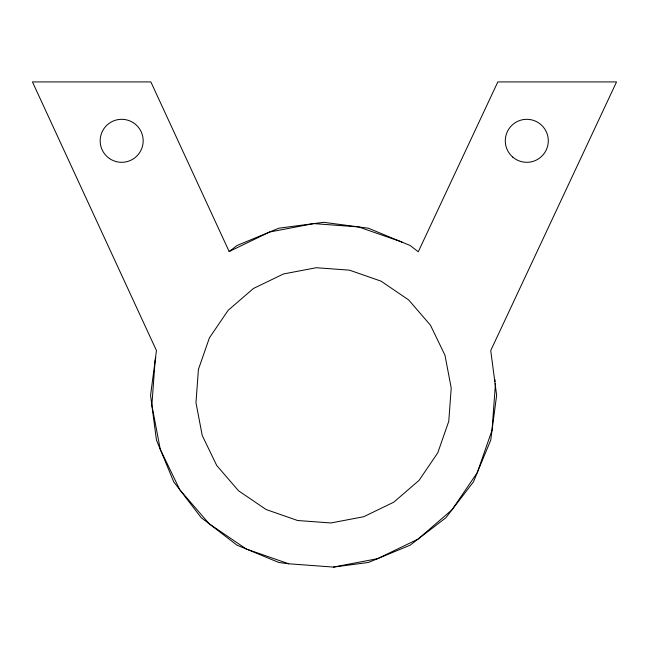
<?xml version="1.0" encoding="UTF-8"?>
<svg xmlns="http://www.w3.org/2000/svg" width="649" height="649" viewBox="0 0 649 649"><rect width="100%" height="100%" fill="white"/><g stroke="black" fill="none" stroke-linecap="round" stroke-linejoin="round"><path stroke-width="0.97" d="M229.17 251.552L237.072 245.492L278.81 228.205L323.591 222.307L368.381 228.205L410.111 245.492L418.281 251.763L497.824 81.92L616.55 81.92L490.733 350.557L496.631 395.346L490.733 440.127L473.446 481.866L445.944 517.699L410.111 545.201L368.381 562.48L333.464 567.08L288.683 563.786L278.81 562.48L237.072 545.201L201.239 517.699L173.737 481.866L156.458 440.127L150.56 395.346L156.458 350.557L32.45 81.92L150.868 81.92L229.17 251.552L269.603 232.018L313.718 223.613L358.499 226.907L400.912 241.679A172.017 172.017 0 0 1 402.672 242.58M333.464 567.08L377.58 558.675L418.013 539.132L452.012 509.798L477.258 472.659L492.031 430.255L495.325 385.474A172.017 172.017 0 0 0 495.203 383.494M288.683 563.786L246.279 549.005L209.14 523.759L179.805 489.768L160.262 449.335L151.858 405.219L155.152 360.438A172.017 172.017 0 0 1 155.784 357.526M494.879 379.527A172.017 172.017 0 0 1 495.057 381.507M198.424 369.403L195.974 402.68L202.22 435.463L216.742 465.511L238.54 490.774L266.139 509.538L297.648 520.514L330.933 522.964L363.716 516.718L393.756 502.196L419.027 480.398L437.783 452.799L448.767 421.29L451.217 388.005L444.971 355.222L430.449 325.181L408.643 299.911L381.052 281.155L349.535 270.171L316.258 267.721L283.475 273.967L253.426 288.489L228.164 310.295L209.4 337.886L198.424 369.403M512.767 157.115A21.506 21.506 0 0 0 547.918 144.808A21.506 21.506 0 0 0 519.687 120.519A21.506 21.506 0 0 0 512.767 157.115M109.454 158.51A21.506 21.506 0 0 0 143.105 142.537A21.506 21.506 0 0 0 112.447 121.387A21.506 21.506 0 0 0 109.454 158.51"/></g></svg>
